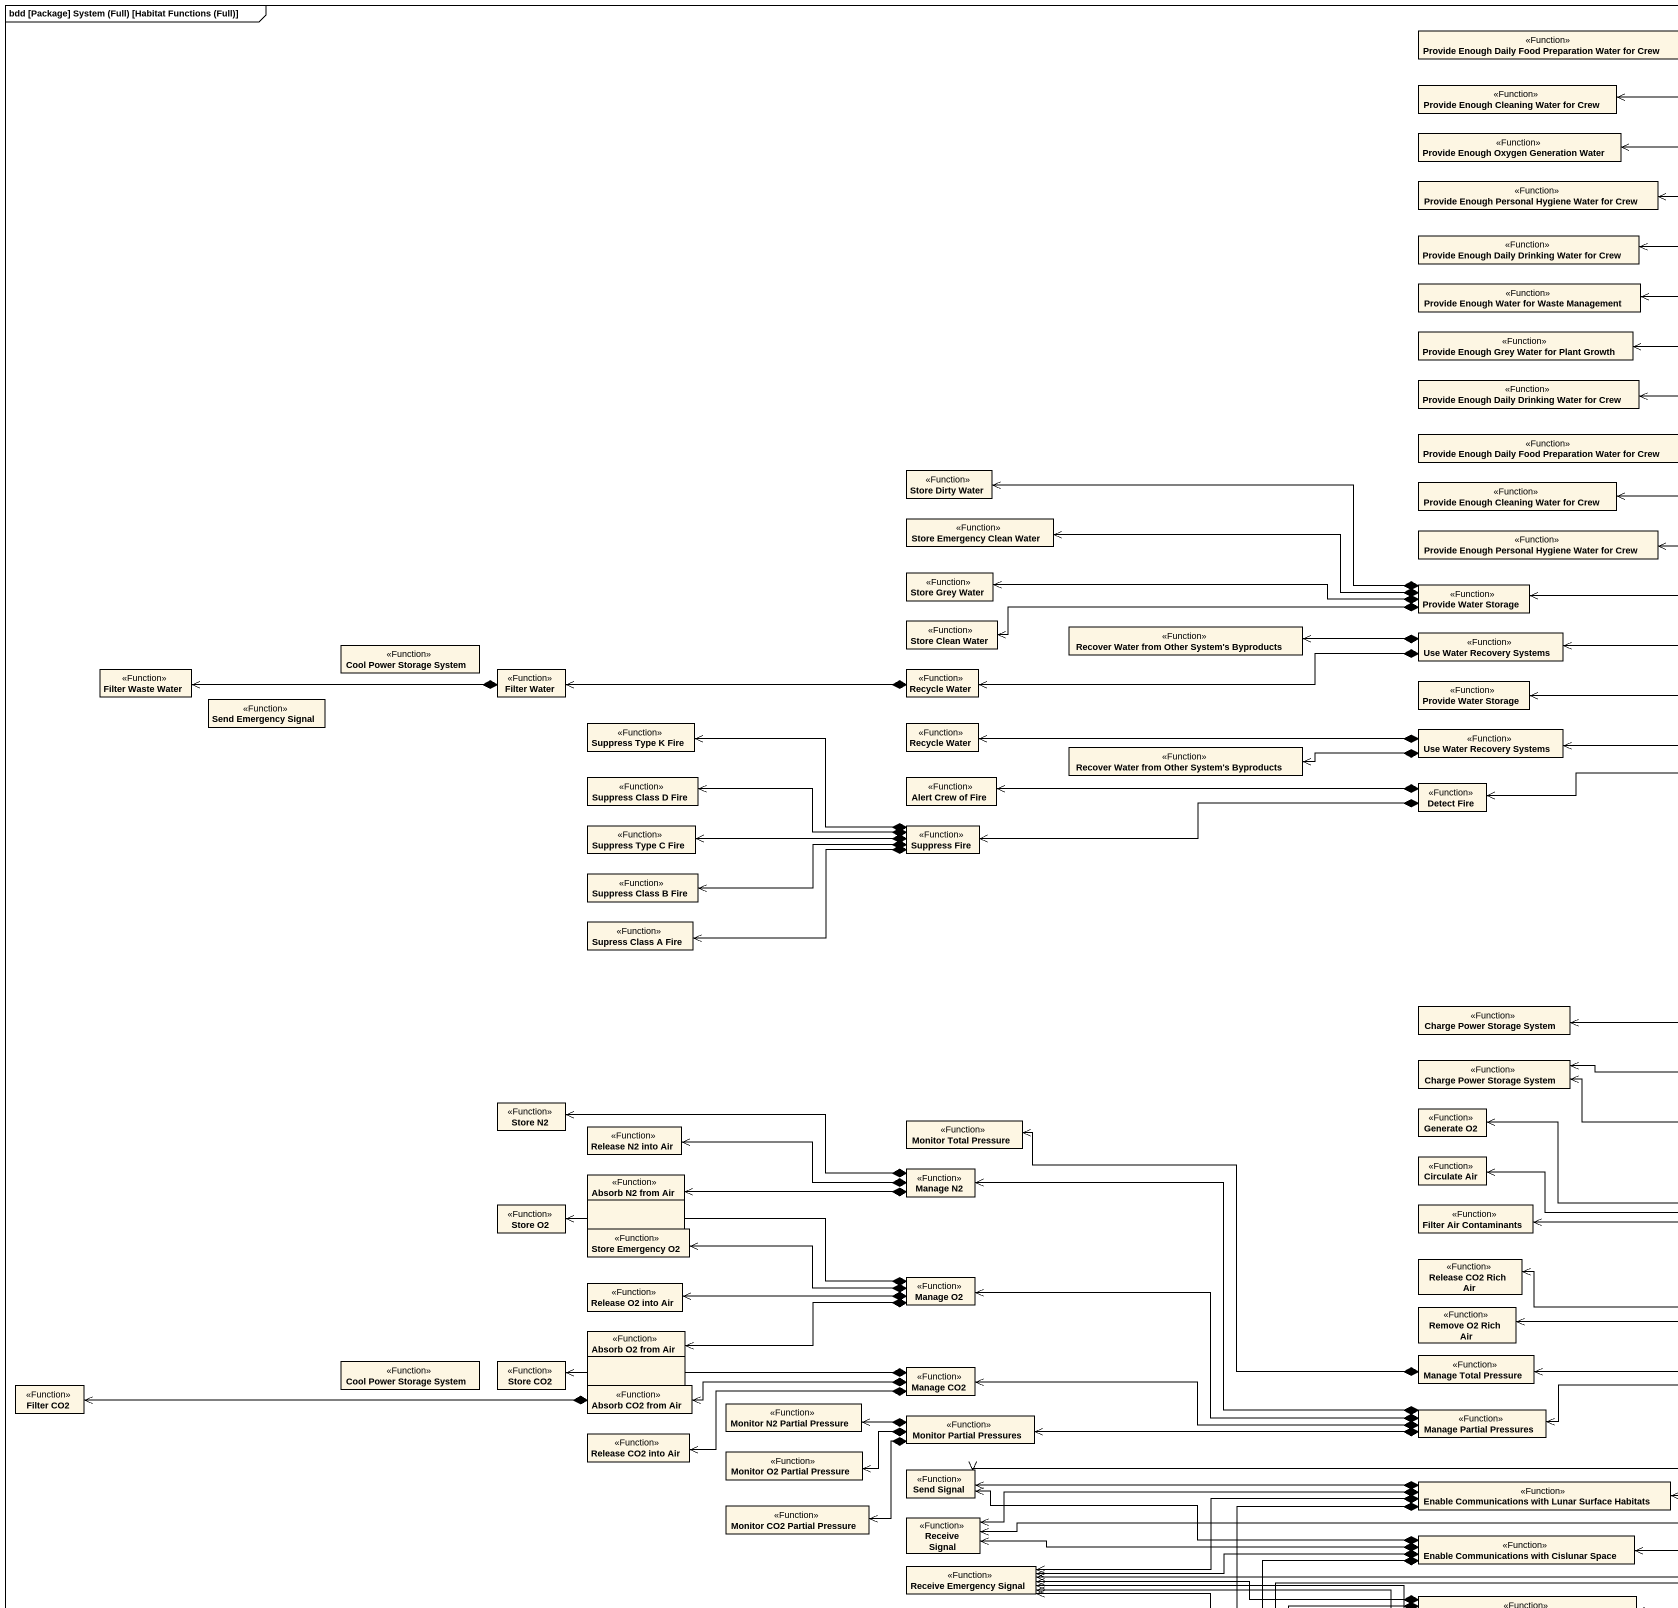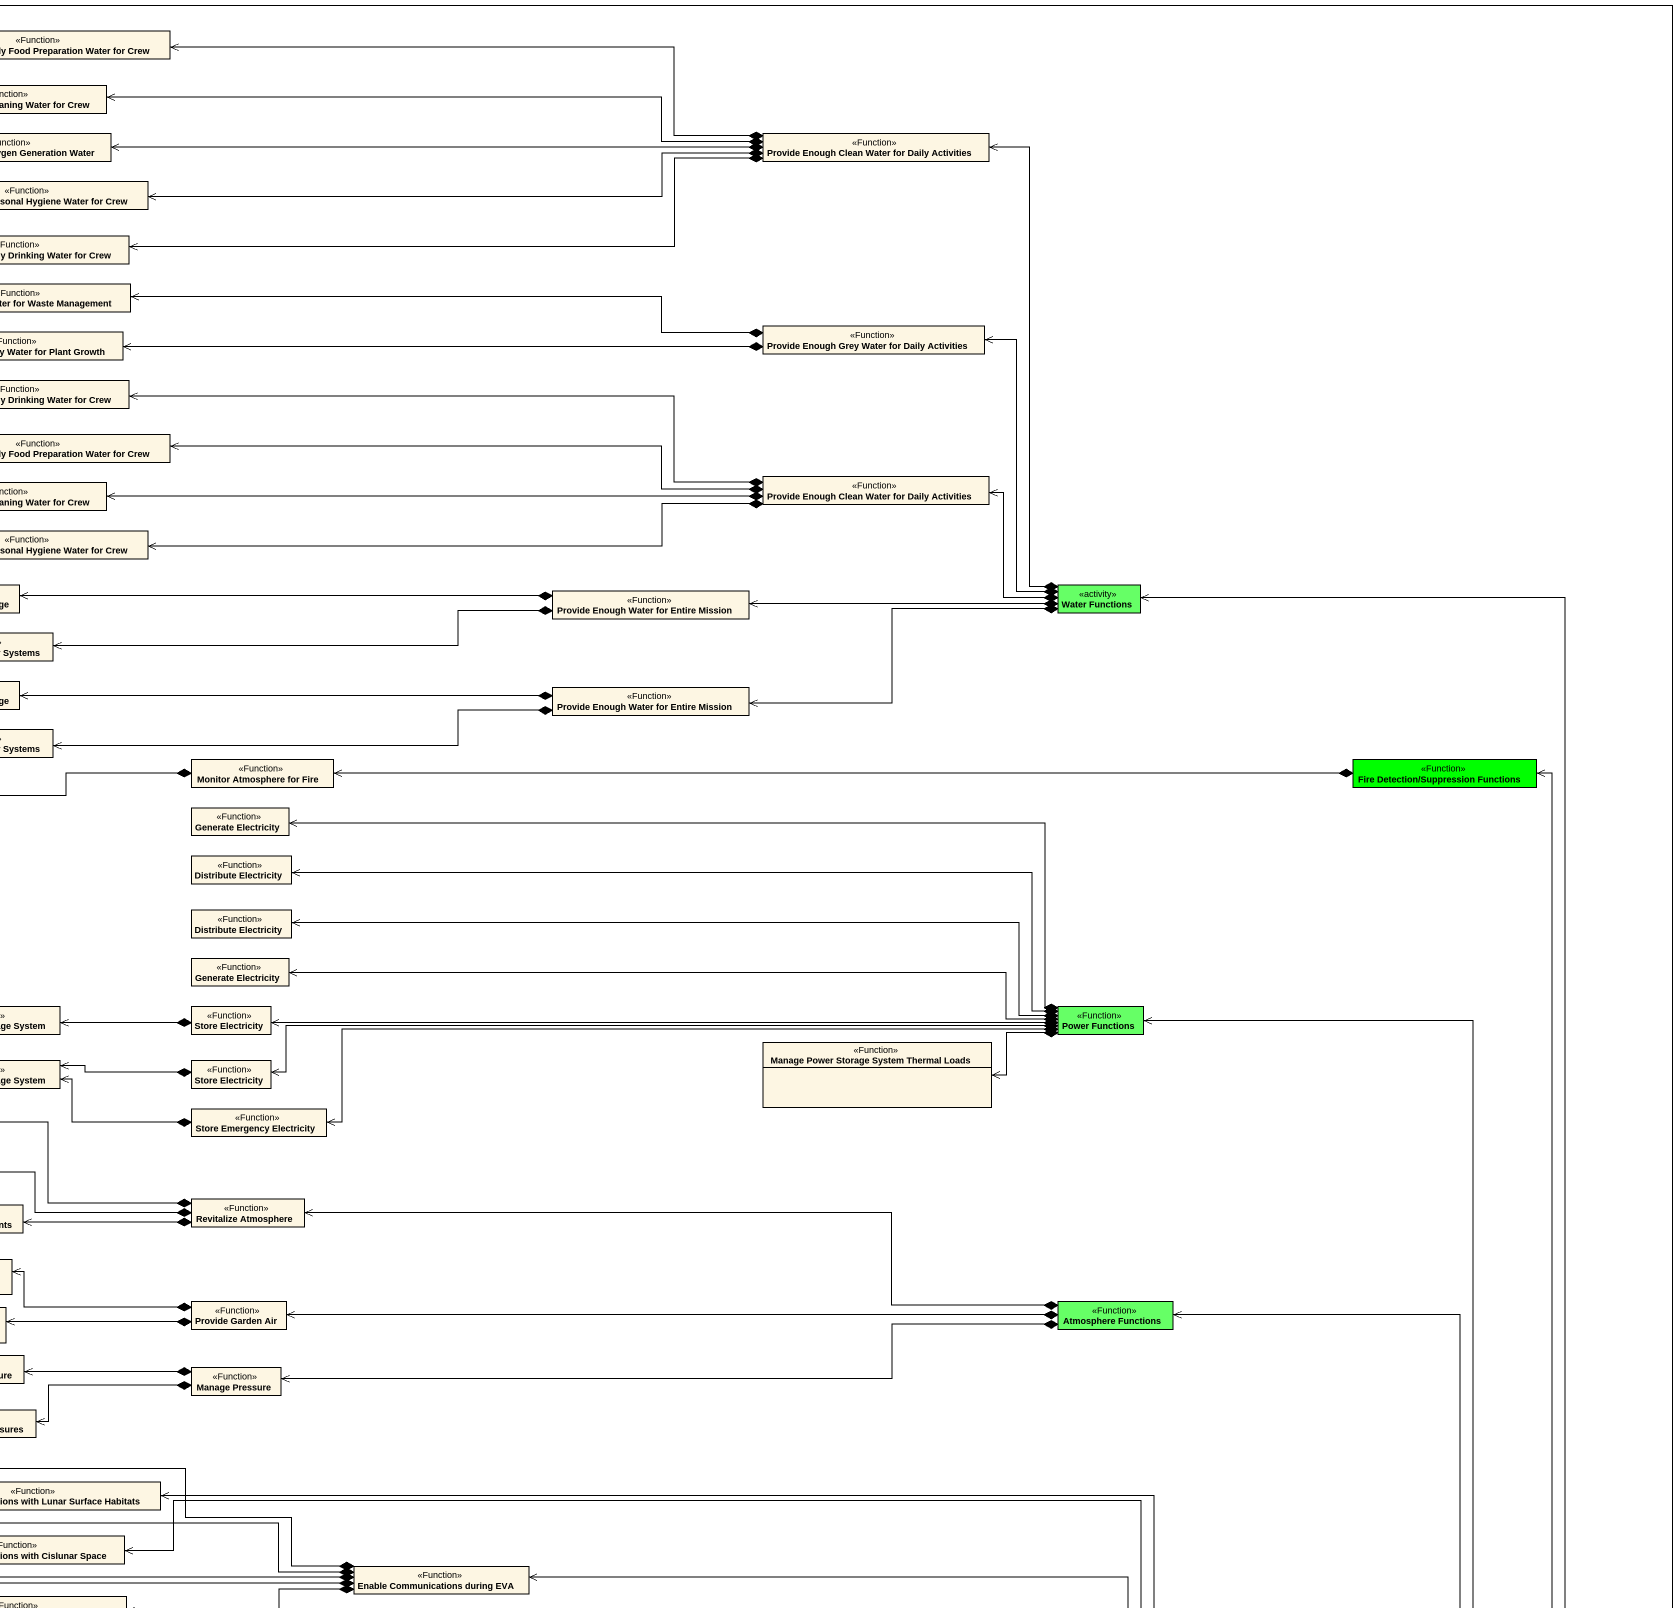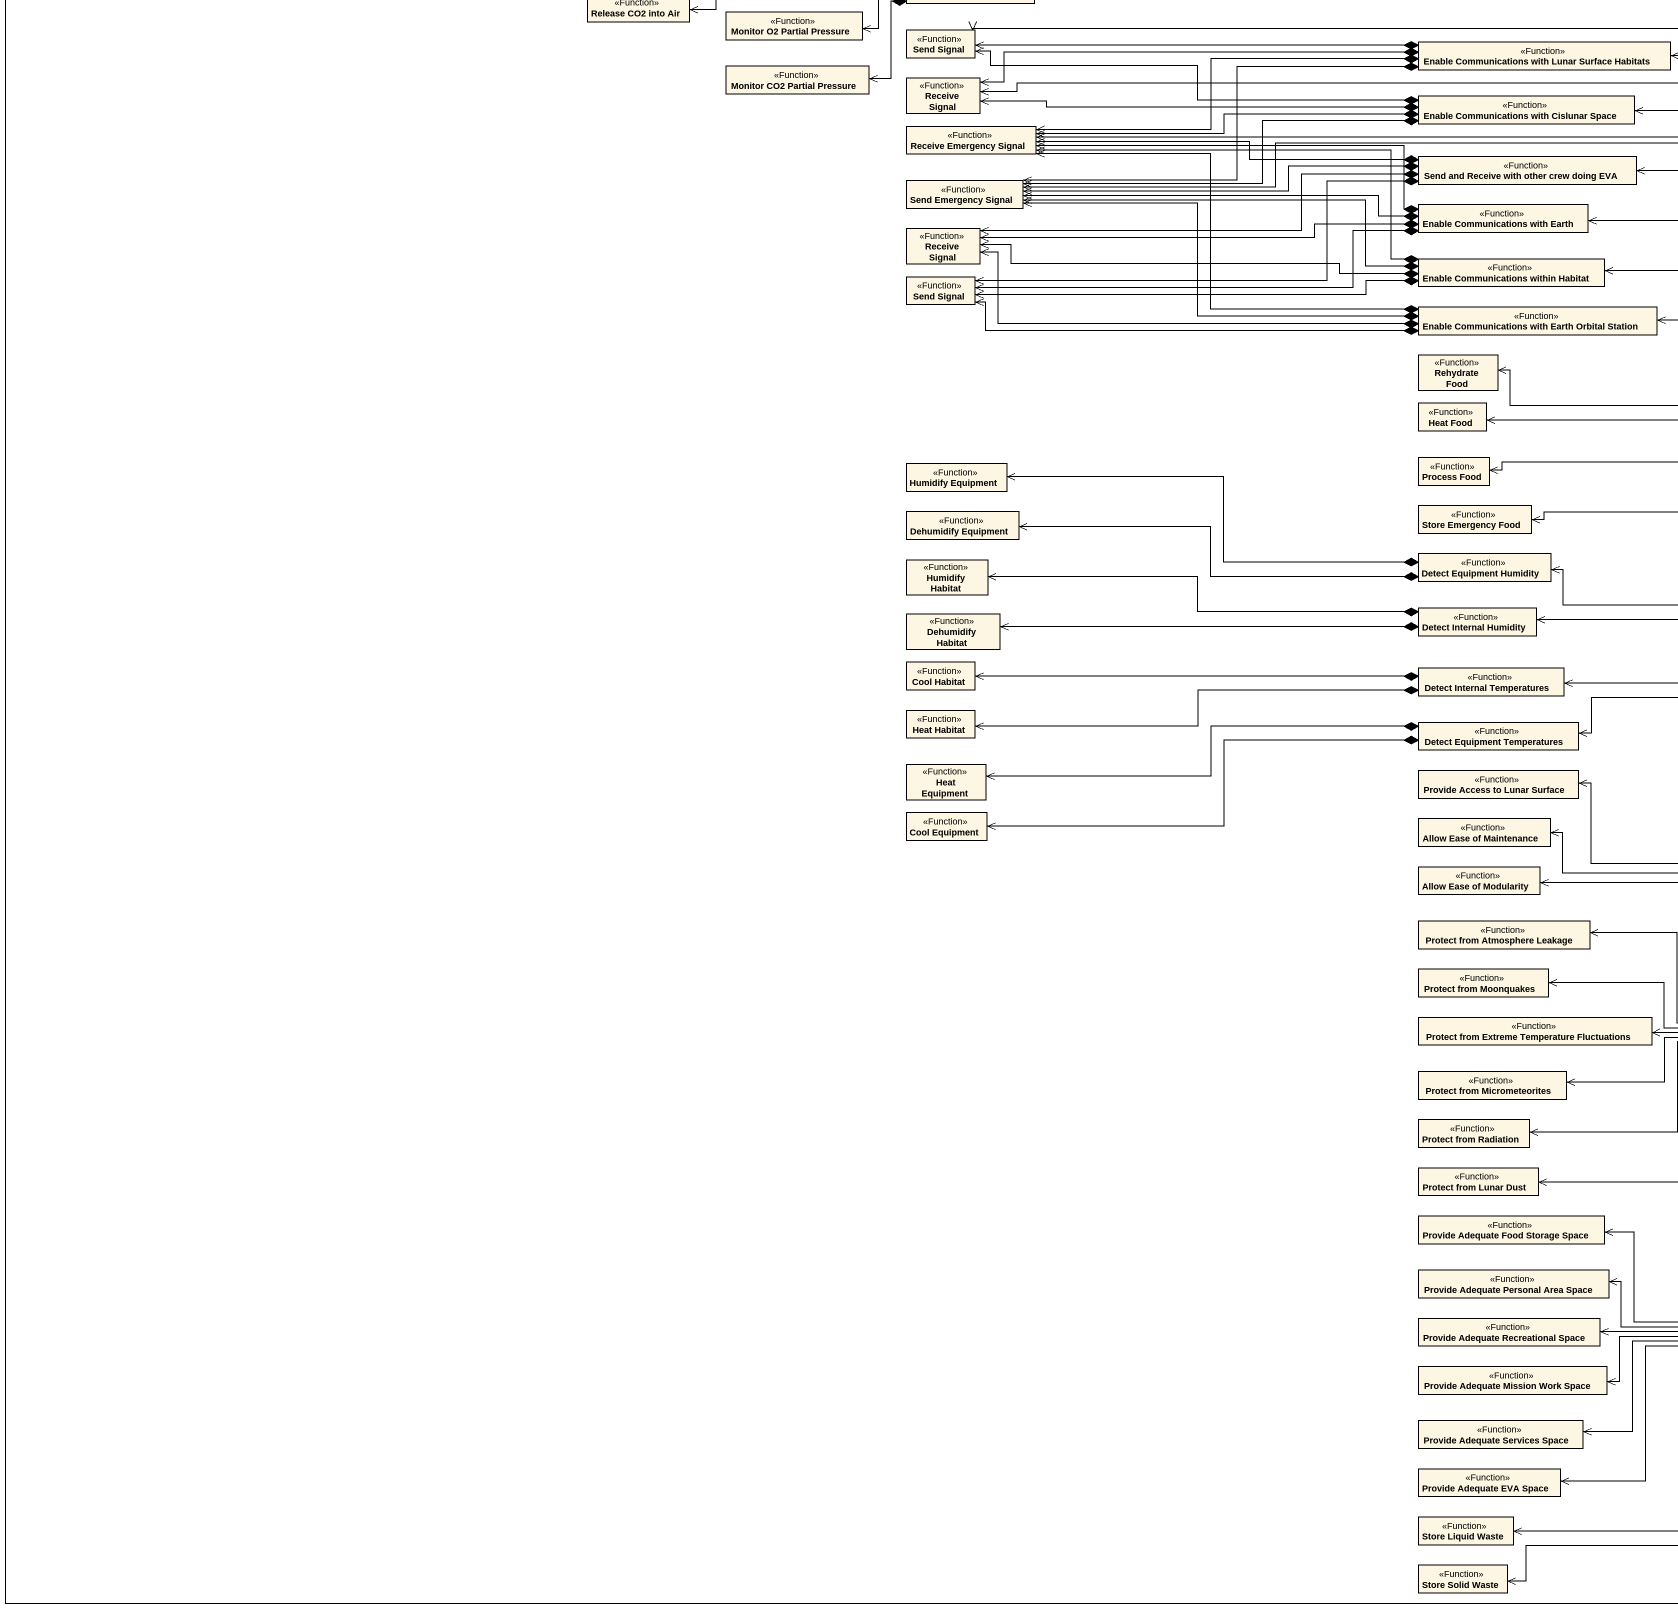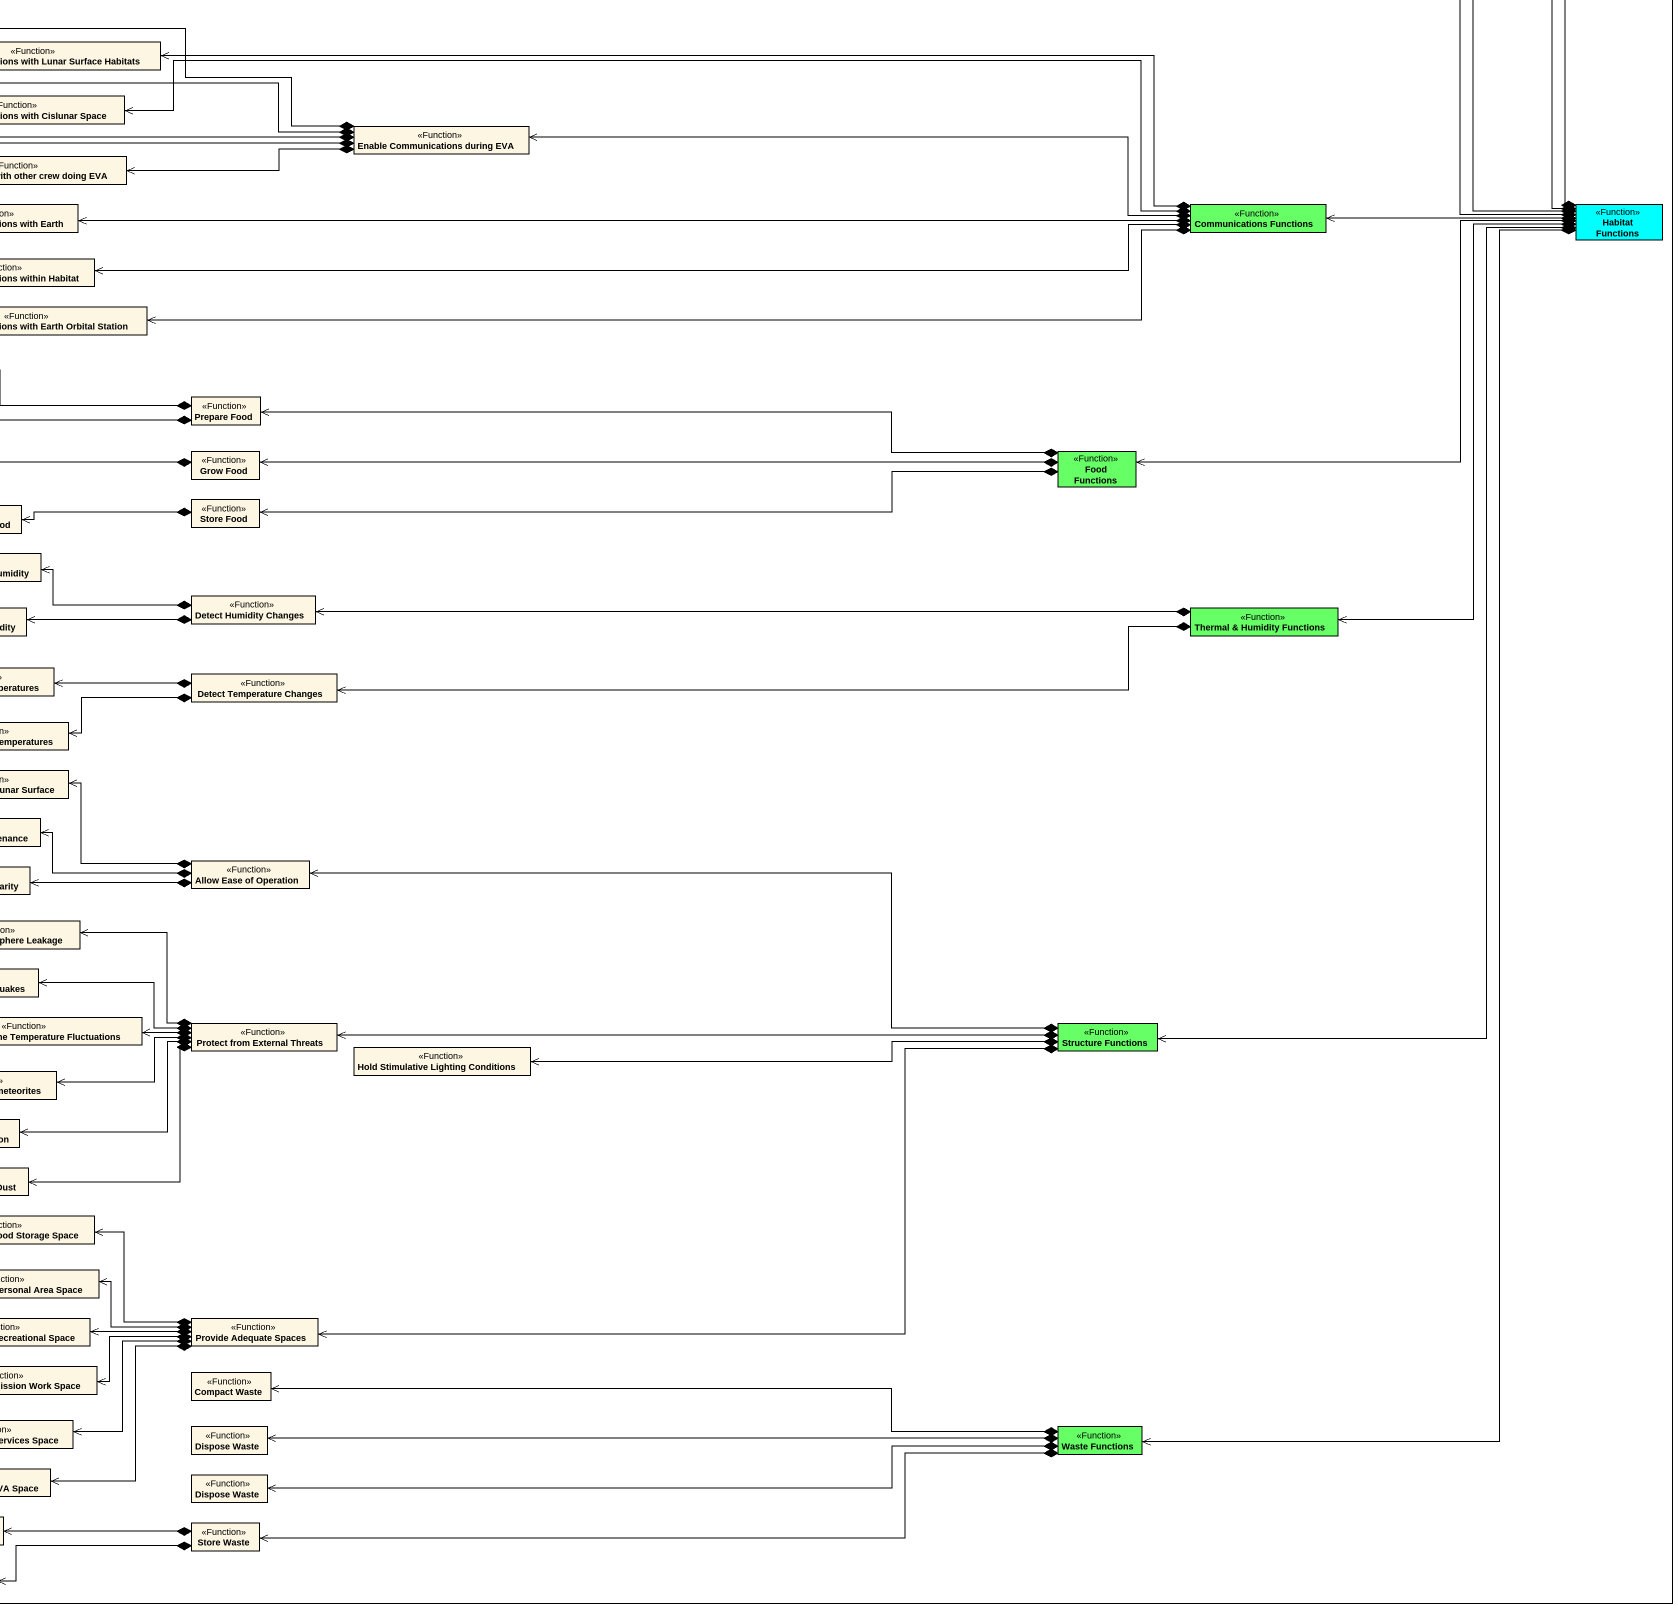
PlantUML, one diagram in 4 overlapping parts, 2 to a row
@startuml
mainframe bdd [Package] System (Full) [Habitat Functions (Full)]
hide circle
hide empty members
class "Provide Enough Daily Food Preparation Water for Crew" as Provide_Enough_Daily_Food <<Function>>
class "Provide Enough Cleaning Water for Crew" as Provide_Enough_Cleaning <<Function>>
class "Provide Enough Oxygen Generation Water" as Provide_Enough_Oxygen <<Function>>
class "Provide Enough Clean Water for Daily Activities" as Provide_Enough_Clean_Water <<Function>>
class "Provide Enough Personal Hygiene Water for Crew" as Provide_Enough_Personal <<Function>>
class "Provide Enough Daily Drinking Water for Crew" as Provide_Enough_Daily <<Function>>
class "Provide Enough Water for Waste Management" as Provide_Enough_Water_for <<Function>>
class "Provide Enough Grey Water for Plant Growth" as Provide_Enough_Grey_Water <<Function>>
class "Provide Enough Grey Water for Daily Activities" as Provide_Enough_Grey_Water_2 <<Function>>
class "Provide Enough Daily Drinking Water for Crew" as Provide_Enough_Daily_2 <<Function>>
class "Store Dirty Water" as Store_Dirty_Water <<Function>>
class "Provide Enough Daily Food Preparation Water for Crew" as Provide_Enough_Daily_Food_2 <<Function>>
class "Provide Enough Cleaning Water for Crew" as Provide_Enough_Cleaning_2 <<Function>>
class "Provide Enough Clean Water for Daily Activities" as Provide_Enough_Clean_Water_2 <<Function>>
class "Store Emergency Clean Water" as Store_Emergency_Clean_Water <<Function>>
class "Provide Enough Personal Hygiene Water for Crew" as Provide_Enough_Personal_2 <<Function>>
class "Store Grey Water" as Store_Grey_Water <<Function>>
class "Provide Water Storage" as Provide_Water_Storage <<Function>>
class "Water Functions" as Water_Functions <<activity>> #66FF66
class "Store Clean Water" as Store_Clean_Water <<Function>>
class "Recover Water from Other System's Byproducts" as Recover_Water_from_Other <<Function>>
class "Provide Enough Water for Entire Mission" as Provide_Enough_Water_for_2 <<Function>>
class "Cool Power Storage System" as Cool_Power_Storage_System <<Function>>
class "Use Water Recovery Systems" as Use_Water_Recovery_Systems <<Function>>
class "Filter Waste Water" as Filter_Waste_Water <<Function>>
class "Send Emergency Signal" as Send_Emergency_Signal <<Function>>
class "Filter Water" as Filter_Water <<Function>>
class "Recycle Water" as Recycle_Water <<Function>>
class "Provide Water Storage" as Provide_Water_Storage_2 <<Function>>
class "Provide Enough Water for Entire Mission" as Provide_Enough_Water_for_3 <<Function>>
class "Suppress Type K Fire" as Suppress_Type_K_Fire <<Function>>
class "Recycle Water" as Recycle_Water_2 <<Function>>
class "Use Water Recovery Systems" as Use_Water_Recovery_Systems_2 <<Function>>
class "Suppress Class D Fire" as Suppress_Class_D_Fire <<Function>>
class "Alert Crew of Fire" as Alert_Crew_of_Fire <<Function>>
class "Recover Water from Other System's Byproducts" as Recover_Water_from_Other_2 <<Function>>
class "Monitor Atmosphere for Fire" as Monitor_Atmosphere_for_Fire <<Function>>
class "Fire Detection/Suppression Functions" as Fire_Detection_Suppression <<Function>> #00FF00
class "Detect Fire" as Detect_Fire <<Function>>
class "Generate Electricity" as Generate_Electricity <<Function>>
class "Suppress Type C Fire" as Suppress_Type_C_Fire <<Function>>
class "Suppress Fire" as Suppress_Fire <<Function>>
class "Distribute Electricity" as Distribute_Electricity <<Function>>
class "Suppress Class B Fire" as Suppress_Class_B_Fire <<Function>>
class "Supress Class A Fire" as Supress_Class_A_Fire <<Function>>
class "Distribute Electricity" as Distribute_Electricity_2 <<Function>>
class "Generate Electricity" as Generate_Electricity_2 <<Function>>
class "Charge Power Storage System" as Charge_Power_Storage_System <<Function>>
class "Store Electricity" as Store_Electricity <<Function>>
class "Power Functions" as Power_Functions <<Function>> #66FF66
class "Manage Power Storage System Thermal Loads" as Manage_Power_Storage_System <<Function>>
class "Charge Power Storage System" as Charge_Power_Storage_System_2 <<Function>>
class "Store Electricity" as Store_Electricity_2 <<Function>>
class "Store N2" as Store_N2 <<Function>>
class "Release N2 into Air" as Release_N2_into_Air <<Function>>
class "Monitor Total Pressure" as Monitor_Total_Pressure <<Function>>
class "Generate O2" as Generate_O2 <<Function>>
class "Store Emergency Electricity" as Store_Emergency_Electricity <<Function>>
class "Manage N2" as Manage_N2 <<Function>>
class "Circulate Air" as Circulate_Air <<Function>>
class "Store O2" as Store_O2 <<Function>>
class "Absorb N2 from Air" as Absorb_N2_from_Air <<Function>>
class "Filter Air Contaminants" as Filter_Air_Contaminants <<Function>>
class "Revitalize Atmosphere" as Revitalize_Atmosphere <<Function>>
class "Store Emergency O2" as Store_Emergency_O2 <<Function>>
class "Release O2 into Air" as Release_O2_into_Air <<Function>>
class "Manage O2" as Manage_O2 <<Function>>
class "Release CO2 Rich Air" as Release_CO2_Rich_Air <<Function>>
class "Remove O2 Rich Air" as Remove_O2_Rich_Air <<Function>>
class "Provide Garden Air" as Provide_Garden_Air <<Function>>
class "Atmosphere Functions" as Atmosphere_Functions <<Function>> #66FF66
class "Cool Power Storage System" as Cool_Power_Storage_System_2 <<Function>>
class "Store CO2" as Store_CO2 <<Function>>
class "Absorb O2 from Air" as Absorb_O2_from_Air <<Function>>
class "Manage Total Pressure" as Manage_Total_Pressure <<Function>>
class "Filter CO2" as Filter_CO2 <<Function>>
class "Absorb CO2 from Air" as Absorb_CO2_from_Air <<Function>>
class "Manage CO2" as Manage_CO2 <<Function>>
class "Manage Pressure" as Manage_Pressure <<Function>>
class "Release CO2 into Air" as Release_CO2_into_Air <<Function>>
class "Monitor N2 Partial Pressure" as Monitor_N2_Partial_Pressure <<Function>>
class "Monitor Partial Pressures" as Monitor_Partial_Pressures <<Function>>
class "Manage Partial Pressures" as Manage_Partial_Pressures <<Function>>
class "Monitor O2 Partial Pressure" as Monitor_O2_Partial_Pressure <<Function>>
class "Send Signal" as Send_Signal <<Function>>
class "Monitor CO2 Partial Pressure" as Monitor_CO2_Partial_Pressure <<Function>>
class "Enable Communications with Lunar Surface Habitats" as Enable_Communications_with <<Function>>
class "Receive Signal" as Receive_Signal <<Function>>
class "Enable Communications with Cislunar Space" as Enable_Communications_with_2 <<Function>>
class "Receive Emergency Signal" as Receive_Emergency_Signal <<Function>>
class "Enable Communications during EVA" as Enable_Communications <<Function>>
class "Send Emergency Signal" as Send_Emergency_Signal_2 <<Function>>
class "Send and Receive with other crew doing EVA" as Send_and_Receive_with_other <<Function>>
class "Receive Signal" as Receive_Signal_2 <<Function>>
class "Enable Communications with Earth" as Enable_Communications_with_3 <<Function>>
class "Communications Functions" as Communications_Functions <<Function>> #66FF66
class "Habitat Functions" as Habitat_Functions <<Function>> #00FFFF
class "Enable Communications within Habitat" as Enable_Communications_2 <<Function>>
class "Send Signal" as Send_Signal_2 <<Function>>
class "Enable Communications with Earth Orbital Station" as Enable_Communications_with_4 <<Function>>
class "Rehydrate Food" as Rehydrate_Food <<Function>>
class "Heat Food" as Heat_Food <<Function>>
class "Prepare Food" as Prepare_Food <<Function>>
class "Humidify Equipment" as Humidify_Equipment <<Function>>
class "Process Food" as Process_Food <<Function>>
class "Grow Food" as Grow_Food <<Function>>
class "Food Functions" as Food_Functions <<Function>> #66FF66
class "Store Food" as Store_Food <<Function>>
class "Dehumidify Equipment" as Dehumidify_Equipment <<Function>>
class "Store Emergency Food" as Store_Emergency_Food <<Function>>
class "Humidify Habitat" as Humidify_Habitat <<Function>>
class "Detect Equipment Humidity" as Detect_Equipment_Humidity <<Function>>
class "Dehumidify Habitat" as Dehumidify_Habitat <<Function>>
class "Detect Internal Humidity" as Detect_Internal_Humidity <<Function>>
class "Detect Humidity Changes" as Detect_Humidity_Changes <<Function>>
class "Thermal & Humidity Functions" as Thermal_Humidity_Functions <<Function>> #66FF66
class "Cool Habitat" as Cool_Habitat <<Function>>
class "Detect Internal Temperatures" as Detect_Internal_Temperatures <<Function>>
class "Detect Temperature Changes" as Detect_Temperature_Changes <<Function>>
class "Heat Habitat" as Heat_Habitat <<Function>>
class "Detect Equipment Temperatures" as Detect_Equipment <<Function>>
class "Heat Equipment" as Heat_Equipment <<Function>>
class "Provide Access to Lunar Surface" as Provide_Access_to_Lunar <<Function>>
class "Cool Equipment" as Cool_Equipment <<Function>>
class "Allow Ease of Maintenance" as Allow_Ease_of_Maintenance <<Function>>
class "Allow Ease of Modularity" as Allow_Ease_of_Modularity <<Function>>
class "Allow Ease of Operation" as Allow_Ease_of_Operation <<Function>>
class "Protect from Atmosphere Leakage" as Protect_from_Atmosphere <<Function>>
class "Protect from Moonquakes" as Protect_from_Moonquakes <<Function>>
class "Protect from Extreme Temperature Fluctuations" as Protect_from_Extreme <<Function>>
class "Protect from External Threats" as Protect_from_External <<Function>>
class "Structure Functions" as Structure_Functions <<Function>> #66FF66
class "Protect from Micrometeorites" as Protect_from_Micrometeorites <<Function>>
class "Hold Stimulative Lighting Conditions" as Hold_Stimulative_Lighting <<Function>>
class "Protect from Radiation" as Protect_from_Radiation <<Function>>
class "Protect from Lunar Dust" as Protect_from_Lunar_Dust <<Function>>
class "Provide Adequate Food Storage Space" as Provide_Adequate_Food <<Function>>
class "Provide Adequate Personal Area Space" as Provide_Adequate_Personal <<Function>>
class "Provide Adequate Recreational Space" as Provide_Adequate <<Function>>
class "Provide Adequate Spaces" as Provide_Adequate_Spaces <<Function>>
class "Provide Adequate Mission Work Space" as Provide_Adequate_Mission <<Function>>
class "Compact Waste" as Compact_Waste <<Function>>
class "Provide Adequate Services Space" as Provide_Adequate_Services <<Function>>
class "Dispose Waste" as Dispose_Waste <<Function>>
class "Waste Functions" as Waste_Functions <<Function>> #66FF66
class "Provide Adequate EVA Space" as Provide_Adequate_EVA_Space <<Function>>
class "Dispose Waste" as Dispose_Waste_2 <<Function>>
class "Store Liquid Waste" as Store_Liquid_Waste <<Function>>
class "Store Waste" as Store_Waste <<Function>>
class "Store Solid Waste" as Store_Solid_Waste <<Function>>
Provide_Enough_Clean_Water *-left-> Provide_Enough_Daily_Food
Provide_Enough_Clean_Water *-left-> Provide_Enough_Cleaning
Provide_Enough_Clean_Water *-left-> Provide_Enough_Oxygen
Provide_Enough_Clean_Water *-left-> Provide_Enough_Personal
Provide_Enough_Clean_Water *-left-> Provide_Enough_Daily
Provide_Enough_Grey_Water_2 *-left-> Provide_Enough_Water_for
Provide_Enough_Grey_Water_2 *-left-> Provide_Enough_Grey_Water
Provide_Enough_Clean_Water_2 *-left-> Provide_Enough_Daily_2
Provide_Enough_Clean_Water_2 *-left-> Provide_Enough_Daily_Food_2
Provide_Enough_Clean_Water_2 *-left-> Provide_Enough_Cleaning_2
Provide_Enough_Clean_Water_2 *-left-> Provide_Enough_Personal_2
Provide_Water_Storage *-left-> Store_Dirty_Water
Provide_Water_Storage *-left-> Store_Emergency_Clean_Water
Provide_Water_Storage *-left-> Store_Grey_Water
Provide_Water_Storage *-left-> Store_Clean_Water
Water_Functions *-up-> Provide_Enough_Clean_Water
Water_Functions *-up-> Provide_Enough_Grey_Water_2
Water_Functions *-left-> Provide_Enough_Clean_Water_2
Water_Functions *-left-> Provide_Enough_Water_for_2
Water_Functions *-left-> Provide_Enough_Water_for_3
Provide_Enough_Water_for_2 *-left-> Provide_Water_Storage
Provide_Enough_Water_for_2 *-left-> Use_Water_Recovery_Systems
Use_Water_Recovery_Systems *-left-> Recover_Water_from_Other
Use_Water_Recovery_Systems *-left-> Recycle_Water
Filter_Water *-left-> Filter_Waste_Water
Recycle_Water *-left-> Filter_Water
Provide_Enough_Water_for_3 *-left-> Provide_Water_Storage_2
Provide_Enough_Water_for_3 *-left-> Use_Water_Recovery_Systems_2
Use_Water_Recovery_Systems_2 *-left-> Recycle_Water_2
Use_Water_Recovery_Systems_2 *-left-> Recover_Water_from_Other_2
Monitor_Atmosphere_for_Fire *-left-> Detect_Fire
Fire_Detection_Suppression *-left-> Monitor_Atmosphere_for_Fire
Detect_Fire *-left-> Alert_Crew_of_Fire
Detect_Fire *-left-> Suppress_Fire
Suppress_Fire *-left-> Suppress_Type_K_Fire
Suppress_Fire *-left-> Suppress_Class_D_Fire
Suppress_Fire *-left-> Suppress_Type_C_Fire
Suppress_Fire *-left-> Suppress_Class_B_Fire
Suppress_Fire *-left-> Supress_Class_A_Fire
Store_Electricity *-left-> Charge_Power_Storage_System
Power_Functions *-left-> Generate_Electricity
Power_Functions *-left-> Distribute_Electricity
Power_Functions *-left-> Distribute_Electricity_2
Power_Functions *-left-> Generate_Electricity_2
Power_Functions *-left-> Store_Electricity
Power_Functions *-left-> Manage_Power_Storage_System
Power_Functions *-left-> Store_Electricity_2
Power_Functions *-left-> Store_Emergency_Electricity
Store_Electricity_2 *-left-> Charge_Power_Storage_System_2
Store_Emergency_Electricity *-left-> Charge_Power_Storage_System_2
Manage_N2 *-left-> Store_N2
Manage_N2 *-left-> Release_N2_into_Air
Manage_N2 *-left-> Absorb_N2_from_Air
Revitalize_Atmosphere *-left-> Generate_O2
Revitalize_Atmosphere *-left-> Circulate_Air
Revitalize_Atmosphere *-left-> Filter_Air_Contaminants
Manage_O2 *-left-> Store_O2
Manage_O2 *-left-> Store_Emergency_O2
Manage_O2 *-left-> Release_O2_into_Air
Manage_O2 *-left-> Absorb_O2_from_Air
Provide_Garden_Air *-left-> Release_CO2_Rich_Air
Provide_Garden_Air *-left-> Remove_O2_Rich_Air
Atmosphere_Functions *-left-> Revitalize_Atmosphere
Atmosphere_Functions *-left-> Provide_Garden_Air
Atmosphere_Functions *-left-> Manage_Pressure
Manage_Total_Pressure *-left-> Monitor_Total_Pressure
Absorb_CO2_from_Air *-left-> Filter_CO2
Manage_CO2 *-left-> Store_CO2
Manage_CO2 *-left-> Absorb_CO2_from_Air
Manage_CO2 *-left-> Release_CO2_into_Air
Manage_Pressure *-left-> Manage_Total_Pressure
Manage_Pressure *-left-> Manage_Partial_Pressures
Monitor_Partial_Pressures *-left-> Monitor_N2_Partial_Pressure
Monitor_Partial_Pressures *-left-> Monitor_O2_Partial_Pressure
Monitor_Partial_Pressures *-left-> Monitor_CO2_Partial_Pressure
Manage_Partial_Pressures *-left-> Manage_N2
Manage_Partial_Pressures *-left-> Manage_O2
Manage_Partial_Pressures *-left-> Manage_CO2
Manage_Partial_Pressures *-left-> Monitor_Partial_Pressures
Enable_Communications_with *-left-> Send_Signal
Enable_Communications_with *-left-> Receive_Signal
Enable_Communications_with *-left-> Receive_Emergency_Signal
Enable_Communications_with *-left-> Send_Emergency_Signal_2
Enable_Communications_with_2 *-left-> Send_Signal
Enable_Communications_with_2 *-left-> Receive_Signal
Enable_Communications_with_2 *-left-> Receive_Emergency_Signal
Enable_Communications_with_2 *-left-> Send_Emergency_Signal_2
Enable_Communications *-left-> Send_Signal
Enable_Communications *-left-> Receive_Signal
Enable_Communications *-left-> Receive_Emergency_Signal
Enable_Communications *-left-> Send_Emergency_Signal_2
Enable_Communications *-left-> Send_and_Receive_with_other
Send_and_Receive_with_other *-left-> Receive_Emergency_Signal
Send_and_Receive_with_other *-left-> Send_Emergency_Signal_2
Send_and_Receive_with_other *-left-> Receive_Signal_2
Send_and_Receive_with_other *-left-> Send_Signal_2
Enable_Communications_with_3 *-left-> Receive_Emergency_Signal
Enable_Communications_with_3 *-left-> Send_Emergency_Signal_2
Enable_Communications_with_3 *-left-> Receive_Signal_2
Enable_Communications_with_3 *-left-> Send_Signal_2
Communications_Functions *-left-> Enable_Communications_with
Communications_Functions *-left-> Enable_Communications_with_2
Communications_Functions *-left-> Enable_Communications
Communications_Functions *-left-> Enable_Communications_with_3
Communications_Functions *-left-> Enable_Communications_2
Communications_Functions *-left-> Enable_Communications_with_4
Habitat_Functions *-up-> Water_Functions
Habitat_Functions *-up-> Fire_Detection_Suppression
Habitat_Functions *-up-> Power_Functions
Habitat_Functions *-up-> Atmosphere_Functions
Habitat_Functions *-left-> Communications_Functions
Habitat_Functions *-left-> Food_Functions
Habitat_Functions *--> Thermal_Humidity_Functions
Habitat_Functions *--> Structure_Functions
Habitat_Functions *--> Waste_Functions
Enable_Communications_2 *-left-> Receive_Emergency_Signal
Enable_Communications_2 *-left-> Send_Emergency_Signal_2
Enable_Communications_2 *-left-> Receive_Signal_2
Enable_Communications_2 *-left-> Send_Signal_2
Enable_Communications_with_4 *-left-> Receive_Emergency_Signal
Enable_Communications_with_4 *-left-> Send_Emergency_Signal_2
Enable_Communications_with_4 *-left-> Receive_Signal_2
Enable_Communications_with_4 *-left-> Send_Signal_2
Prepare_Food *-left-> Rehydrate_Food
Prepare_Food *-left-> Heat_Food
Grow_Food *-left-> Process_Food
Food_Functions *-left-> Prepare_Food
Food_Functions *-left-> Grow_Food
Food_Functions *-left-> Store_Food
Store_Food *-left-> Store_Emergency_Food
Detect_Equipment_Humidity *-left-> Humidify_Equipment
Detect_Equipment_Humidity *-left-> Dehumidify_Equipment
Detect_Internal_Humidity *-left-> Humidify_Habitat
Detect_Internal_Humidity *-left-> Dehumidify_Habitat
Detect_Humidity_Changes *-left-> Detect_Equipment_Humidity
Detect_Humidity_Changes *-left-> Detect_Internal_Humidity
Thermal_Humidity_Functions *-left-> Detect_Humidity_Changes
Thermal_Humidity_Functions *-left-> Detect_Temperature_Changes
Detect_Internal_Temperatures *-left-> Cool_Habitat
Detect_Internal_Temperatures *-left-> Heat_Habitat
Detect_Temperature_Changes *-left-> Detect_Internal_Temperatures
Detect_Temperature_Changes *-left-> Detect_Equipment
Detect_Equipment *-left-> Heat_Equipment
Detect_Equipment *-left-> Cool_Equipment
Allow_Ease_of_Operation *-left-> Provide_Access_to_Lunar
Allow_Ease_of_Operation *-left-> Allow_Ease_of_Maintenance
Allow_Ease_of_Operation *-left-> Allow_Ease_of_Modularity
Protect_from_External *-left-> Protect_from_Atmosphere
Protect_from_External *-left-> Protect_from_Moonquakes
Protect_from_External *-left-> Protect_from_Extreme
Protect_from_External *-left-> Protect_from_Micrometeorites
Protect_from_External *-left-> Protect_from_Radiation
Protect_from_External *-left-> Protect_from_Lunar_Dust
Structure_Functions *-left-> Allow_Ease_of_Operation
Structure_Functions *-left-> Protect_from_External
Structure_Functions *-left-> Hold_Stimulative_Lighting
Structure_Functions *-left-> Provide_Adequate_Spaces
Provide_Adequate_Spaces *-left-> Provide_Adequate_Food
Provide_Adequate_Spaces *-left-> Provide_Adequate_Personal
Provide_Adequate_Spaces *-left-> Provide_Adequate
Provide_Adequate_Spaces *-left-> Provide_Adequate_Mission
Provide_Adequate_Spaces *-left-> Provide_Adequate_Services
Provide_Adequate_Spaces *-left-> Provide_Adequate_EVA_Space
Waste_Functions *-left-> Compact_Waste
Waste_Functions *-left-> Dispose_Waste
Waste_Functions *-left-> Dispose_Waste_2
Waste_Functions *-left-> Store_Waste
Store_Waste *-left-> Store_Liquid_Waste
Store_Waste *-left-> Store_Solid_Waste
@enduml
